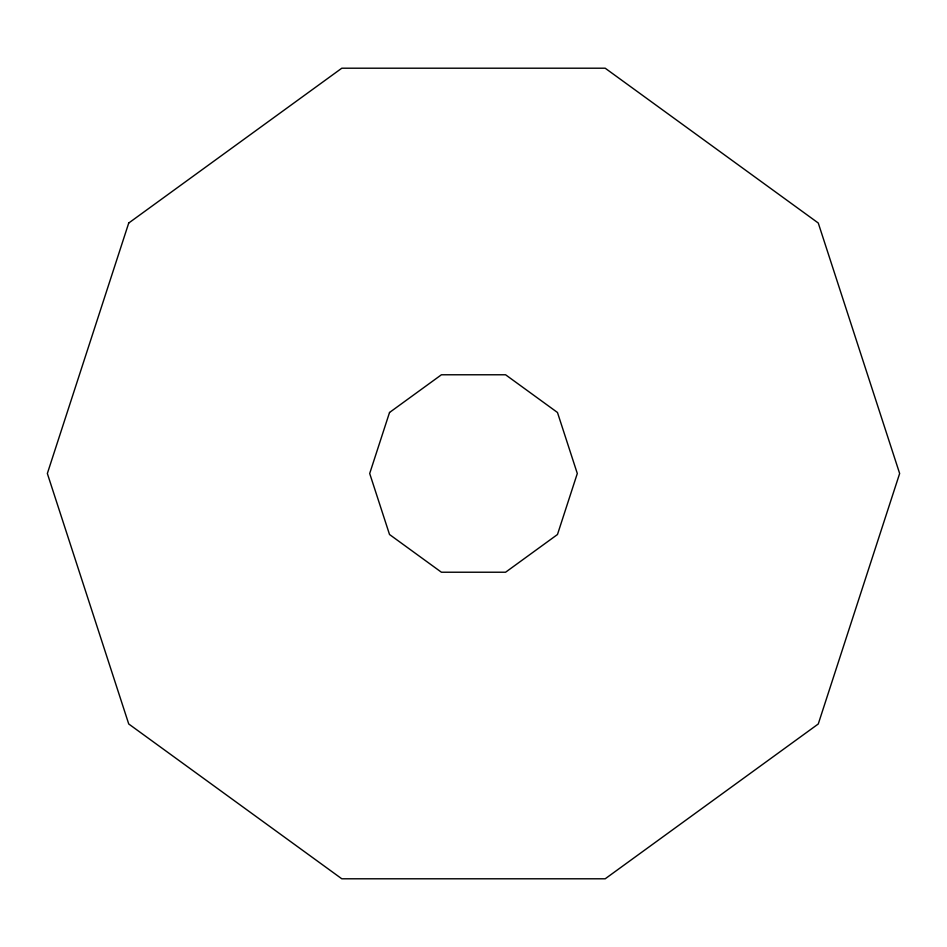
<?xml version="1.0" encoding="UTF-8"?>
<svg xmlns="http://www.w3.org/2000/svg" width="947" height="947" viewBox="0 0 947 947"><rect width="100%" height="100%" fill="white"/><g stroke="black" fill="none" stroke-linecap="round" stroke-linejoin="round"><path stroke-width="1.42" d="M128.733 223.019L47.35 473.5L128.733 723.982L341.808 878.792L605.192 878.792L818.267 723.982L899.65 473.5L818.267 223.019L605.192 68.208L341.808 68.208L128.733 223.019M389.525 412.49L369.697 473.5L389.525 534.51L441.42 572.225L505.58 572.225L557.475 534.51L577.303 473.5L557.475 412.49L505.58 374.775L441.42 374.775L389.525 412.49"/></g></svg>
